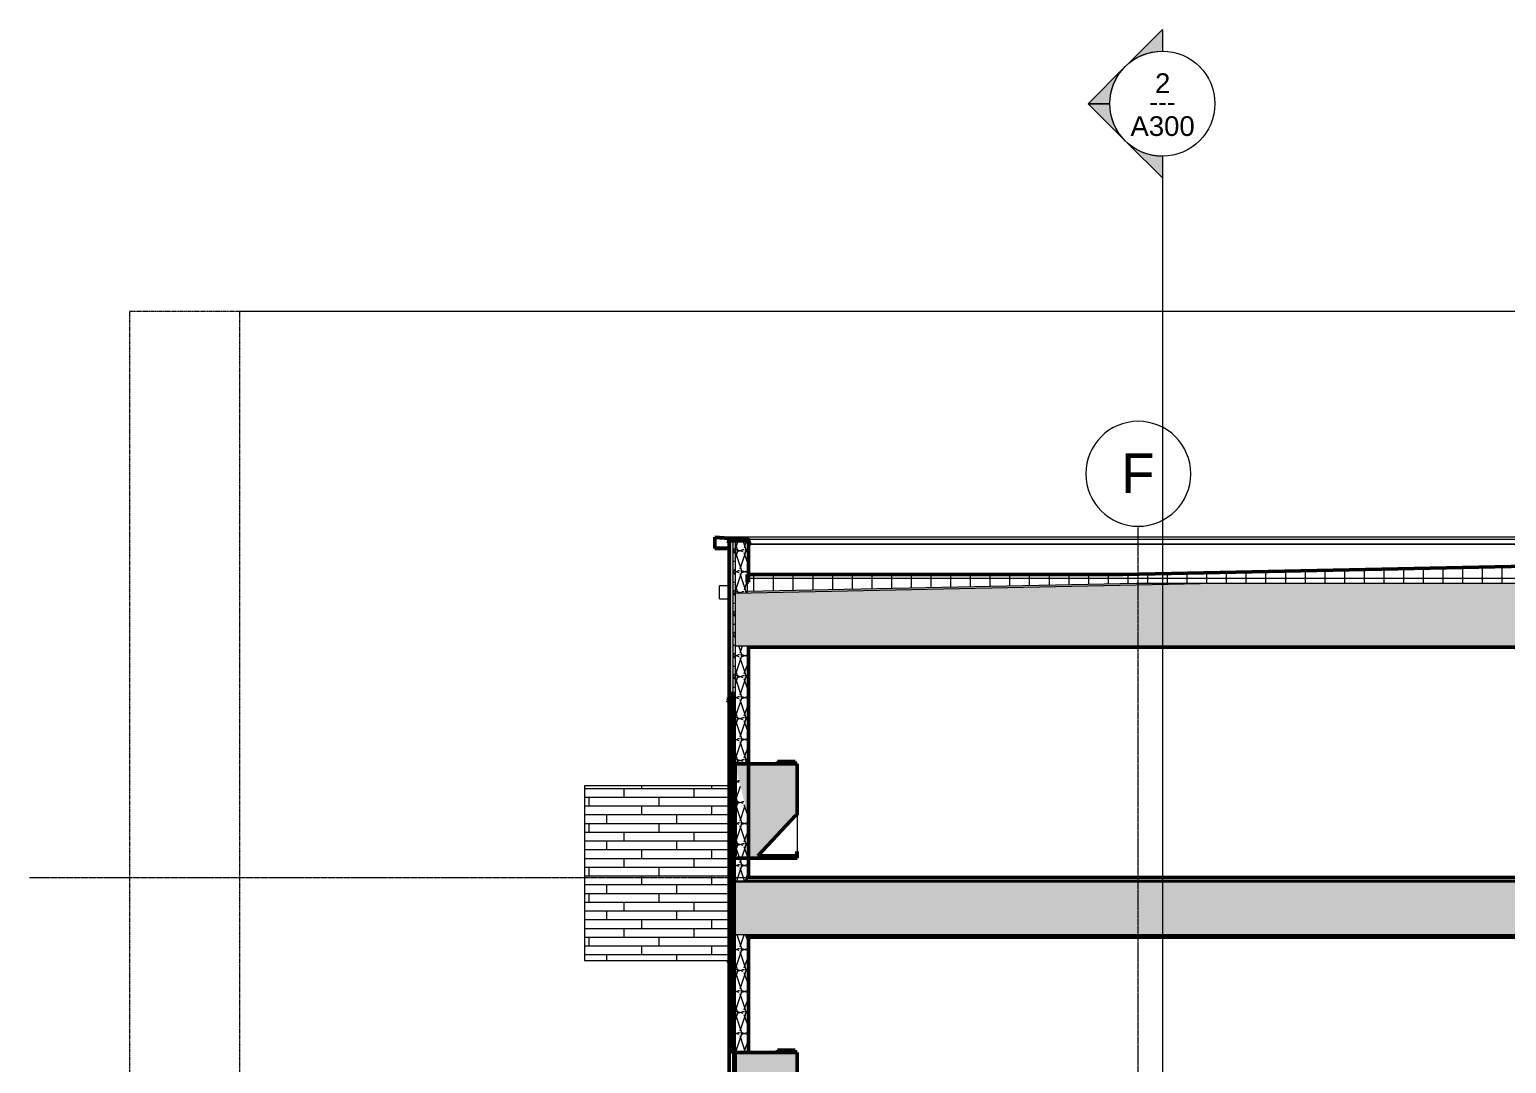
# Model space of a CAD drawing. Header units: inches. Extents: x 9661 to 15313, y -337 to 660.
# Drawn here: x 9661 to 10335, y 183 to 656 of the extents above; entities that cross this region are included whole.
import ezdxf

# ---------------------------------------------------------------- set-up
doc = ezdxf.new("R2010")
doc.units = ezdxf.units.IN
doc.header["$MEASUREMENT"] = 0
doc.linetypes.add('Aligning Line 1_8_', pattern=[0.25, 0.125, -0.125])
doc.linetypes.add('Grid Line 1_2_', pattern=[0.875, 0.5, -0.125, 0.125, -0.125])
for name, color, linetype, lineweight in [('A-FLOR-2', 8, 'Continuous', 5), ('A-FLOR-3', 251, 'Continuous', 5), ('A-FLOR-5', 192, 'Continuous', 50), ('A-FLOR-LEVL-1', 51, 'Grid Line 1_2_', 9), ('A-FLOR-MCUT', 51, 'Continuous', 13), ('A-FLOR-PATT-1', 8, 'Continuous', 9), ('A-GENM-1', 55, 'Continuous', 9), ('A-GENM-3', 253, 'Continuous', 9), ('A-GENM-4', 5, 'Continuous', 50), ('A-GLAZ-1', 135, 'Continuous', 13), ('A-GLAZ-2', 151, 'Continuous', 9), ('A-GLAZ-3', 151, 'Continuous', 50), ('A-ROOF', 132, 'Continuous', 13), ('A-ROOF-1', 252, 'Continuous', 13), ('A-ROOF-2', 132, 'Continuous', 50), ('A-ROOF-PATT-1', 132, 'Continuous', 9), ('A-WALL', 113, 'Continuous', 13), ('A-WALL-1', 10, 'Continuous', 13), ('A-WALL-2', 135, 'Continuous', 13), ('A-WALL-3', 251, 'Continuous', 5), ('A-WALL-4', 8, 'Continuous', 5), ('A-WALL-7', 252, 'Continuous', 13), ('A-WALL-8', 113, 'Continuous', 50), ('A-WALL-PATT-4', 55, 'Continuous', 9), ('A-WALL-PATT-5', 111, 'Continuous', 9), ('G-ANNO-SYMB', 111, 'Aligning Line 1_8_', 9), ('G-ANNO-SYMB-1', 111, 'Continuous', 9), ('S-GRID-1', 1, 'Grid Line 1_2_', 9), ('S-GRID-IDEN', 1, 'Continuous', 9)]:
    doc.layers.add(name, color=color, linetype=linetype, lineweight=lineweight)
doc.styles.add('Arial', font='arial.ttf', dxfattribs={"height": 9})
doc.styles.add('Arial_1', font='arial.ttf', dxfattribs={"height": 18})
doc.styles.add('Century Gothic', font='ufonts.com_century-gothic.ttf', dxfattribs={"height": 9})
pattern_1 = [(0, (11008.554, 72), (30.72, 7.68), [1.267, -21.773, 1.267, -21.773, -122.88]), (0, (11008.554, 72), (30.72, 7.68), [-46.08, 1.267, -44.813, 1.267, -21.773, -53.76]), (0, (11008.554, 72), (30.72, 7.68), [-115.2, 1.267, -14.093, 1.267, -37.133]), (120, (11020.074, 75.84), (-22.011075, 22.7643), [1.267, -21.773, 1.267, -21.773, -122.88]), (120, (11020.074, 75.84), (-22.011075, 22.7643), [-46.08, 1.267, -44.813, 1.267, -21.773, -53.76]), (120, (11020.074, 75.84), (-22.011075, 22.7643), [-115.2, 1.267, -14.093, 1.267, -37.133]), (240, (11023.914, 91.2), (-8.708925, -30.4443), [1.267, -21.773, 1.267, -21.773, -122.88]), (240, (11023.914, 91.2), (-8.708925, -30.4443), [-46.08, 1.267, -44.813, 1.267, -21.773, -53.76]), (240, (11023.914, 91.2), (-8.708925, -30.4443), [-115.2, 1.267, -14.093, 1.267, -37.133])]
pattern_2 = [(0, (11008.554, 72), (0, 4.798), []), (315, (11008.554, 72), (4.798427, 0), [6.786, -6.786]), (45, (11008.554, 72), (4.798427, 0), [6.786, -6.786])]
pattern_3 = [(161.57, (11009.034, 72.48), (-3.8399538, -1.54e-05), [0, -27.322, 3.034, 0]), (18.43, (11008.074, 72.48), (-3.8399538, 1.54e-05), [0, -27.322, 3.034, 0]), (108.43, (11009.034, 72.48), (1.919622, -9.6005246), [9.106, -21.25]), (71.57, (11008.074, 72.48), (1.919622, 9.6005246), [9.106, -21.25])]
pattern_4 = [(135, (11008.554, 72), (-4.24264, -4.24264), [])]
pattern_5 = [(0, (11008.554, 72), (0, 9), []), (90, (11008.554, 72), (-9, 6e-16), [])]

# ---------------------------------------------------------------- blocks, each defined once
blk = doc.blocks.new('Basic Wall _ EXT - FIBER CEMENT - SMALL - ___-2145935-BUILDING SECTION - EAST_WEST - LOOKING SOUTH2')
at = {"layer": 'A-WALL-2'}
for p, q in [((10857.95, 423.66), (9973.63, 423.66)), ((9980.19, 420.79), (9979.73, 420.79)), ((9980.5, 423.11), (9980.36, 423.11)), ((9987.72, 422.04), (9982.61, 422.04)), ((9988.95, 422.37), (9987.51, 422.37)), ((9988.59, 422.23), (9989.21, 422.23)), ((9989.21, 422.16), (9988.59, 422.16)), ((9989.21, 422.08), (9988.89, 422.08)), ((9989.21, 422.24), (9988.99, 422.24)), ((9989.17, 422.47), (9989, 422.47)), ((9989.22, 422.27), (9989.06, 422.27)), ((10842.51, 422.6), (9989.07, 422.6)), ((9989.47, 420.64), (9989.13, 420.64)), ((9989.48, 420.42), (10829.32, 420.42)), ((9989.69, 420.59), (9989.49, 420.59)), ((9989.67, 420.63), (9989.56, 420.63)), ((10836.95, 420.57), (9989.8, 420.57))]:
    blk.add_line(p, q, dxfattribs=at)
at = {"layer": 'A-WALL-2', "flags": 128}
for points in [[(9980.11, 421.63), (9980.1, 421.58), (9980.09, 421.54), (9980.07, 421.5)], [(9980.52, 423.05), (9980.47, 423.09), (9980.41, 423.11), (9980.34, 423.11), (9980.28, 423.1), (9980.22, 423.07), (9980.18, 423.03), (9980.14, 422.98), (9980.11, 422.92), (9980.11, 422.86)], [(9980.14, 421.45), (9980.16, 421.51), (9980.18, 421.57), (9980.19, 421.63)], [(9981.79, 422.04), (9981.73, 422.05), (9981.67, 422.07), (9981.62, 422.1)], [(9989.14, 421.83), (9989.13, 421.89), (9989.11, 421.95), (9989.07, 422.01), (9989.01, 422.05), (9988.95, 422.07), (9988.89, 422.08)], [(9989.29, 422.35), (9989.28, 422.41), (9989.26, 422.47), (9989.22, 422.52), (9989.18, 422.56), (9989.12, 422.59), (9989.07, 422.6)], [(9989.07, 421.33), (9989.08, 421.28), (9989.11, 421.22)], [(9989.18, 421.26), (9989.16, 421.3), (9989.14, 421.35), (9989.14, 421.39)], [(9989.21, 421.44), (9989.21, 421.38), (9989.23, 421.32), (9989.26, 421.26)], [(9989.33, 421.3), (9989.3, 421.35), (9989.29, 421.39), (9989.29, 421.44)], [(9989.37, 420.44), (9989.43, 420.42), (9989.48, 420.42)], [(9989.53, 420.5), (9989.48, 420.49), (9989.48, 420.49)], [(9989.49, 420.42), (9989.55, 420.43), (9989.61, 420.45)]]:
    blk.add_lwpolyline(points, dxfattribs=at)
blk = doc.blocks.new('Basic Wall _ EXT - FIBER CEMENT - LARGE - ___-2505169-BUILDING SECTION - EAST_WEST - LOOKING SOUTH2')
at = {"layer": 'A-WALL-7'}
blk.add_hatch(color=256, dxfattribs=at).paths.add_polyline_path([(9979.87, 229.15), (9979.9, 229.15), (9979.9, 229.7), (9981.94, 229.9), (9981.91, 229.9), (9979.87, 229.69)], flags=0)
at = {"layer": 'A-WALL-2'}
blk.add_line((9981.94, 229.88), (9981.94, 232.37), dxfattribs=at)
at = {"layer": 'A-WALL-8'}
for p, q in [((9981.91, 229.9), (9979.87, 229.73)), ((9979.87, 229.73), (9979.87, 229.15)), ((9979.9, 229.7), (9981.94, 229.88)), ((9979.9, 229.15), (9979.9, 229.7)), ((9981.94, 232.37), (9981.91, 232.37)), ((9981.91, 232.37), (9981.91, 229.9)), ((9979.87, 229.15), (9979.9, 229.15))]:
    blk.add_line(p, q, dxfattribs=at)
blk = doc.blocks.new('Basic Wall _ EXT - FIBER CEMENT - LARGE - ___-2162463-BUILDING SECTION - EAST_WEST - LOOKING SOUTH2')
at = {"layer": 'A-WALL-1'}
blk.add_hatch(color=256, dxfattribs=at).paths.add_polyline_path([(9979.65, 348.66), (9979.94, 349.06), (9979.94, 350.33), (9981.94, 350.53), (9981.91, 350.53), (9979.91, 350.32), (9979.91, 349.02), (9979.63, 348.68)], flags=0)
at = {"layer": 'A-WALL-2'}
for p, q in [((9979.64, 348.55), (9979.66, 348.53)), ((9979.64, 348.55), (9979.66, 348.53)), ((9979.68, 348.55), (9979.66, 348.57)), ((9979.68, 348.55), (9979.66, 348.57))]:
    blk.add_line(p, q, dxfattribs=at)
for centre, radius, start, end in [((9979.7, 348.62), 0.0937, 140, 230), ((9979.7, 348.62), 0.0938, 140, 230), ((9979.7, 348.62), 0.0625, 140, 230), ((9979.7, 348.62), 0.0625, 140, 230), ((9979.72, 348.6), 0.0937, 230, 320), ((9979.72, 348.6), 0.0937, 230, 320), ((9979.72, 348.6), 0.0625, 230, 320), ((9979.72, 348.6), 0.0625, 230, 320)]:
    blk.add_arc(centre, radius, start, end, dxfattribs=at)
at = {"layer": 'A-WALL-8'}
for p, q in [((9981.94, 353), (9981.91, 353)), ((9981.91, 353), (9981.91, 350.53)), ((9981.94, 350.5), (9981.94, 353)), ((9979.91, 349.02), (9979.63, 348.68)), ((9979.64, 348.55), (9979.66, 348.53)), ((9979.65, 348.66), (9979.94, 349.01)), ((9979.68, 348.55), (9979.66, 348.57)), ((9980.05, 348.9), (9979.77, 348.56)), ((9979.79, 348.54), (9980.08, 348.88)), ((9981.91, 350.53), (9979.91, 350.35)), ((9979.91, 350.35), (9979.91, 349.02)), ((9979.94, 350.33), (9981.94, 350.5)), ((9979.94, 349.01), (9979.94, 350.33)), ((9980.08, 348.88), (9980.05, 348.9))]:
    blk.add_line(p, q, dxfattribs=at)
for centre, radius, start, end in [((9979.7, 348.62), 0.0937, 140, 230), ((9979.7, 348.62), 0.0625, 140, 230), ((9979.72, 348.6), 0.0937, 230, 320), ((9979.72, 348.6), 0.0625, 230, 320)]:
    blk.add_arc(centre, radius, start, end, dxfattribs=at)
blk = doc.blocks.new('Basic Wall _ EXT - FIBER CEMENT - SMALL - ___-2145937-BUILDING SECTION - EAST_WEST - LOOKING SOUTH2')
at = {"layer": 'A-WALL-1'}
h = blk.add_hatch(color=256, dxfattribs=at)
h.paths.add_polyline_path([(9980.19, 418.54), (9980.18, 418.62), (9973.7, 418.62), (9973.7, 423.58), (9989.12, 422.49), (9989.17, 422.47), (9989.21, 422.23), (9989.21, 421.44), (9989.29, 421.44), (9989.24, 422.47), (9989.17, 422.55), (9989.06, 422.6), (9973.63, 423.66), (9973.63, 418.54), (9973.7, 418.54)], flags=0)
h.paths.add_polyline_path([(9989.49, 420.42), (9989.73, 420.53), (9989.79, 420.59), (9989.29, 421.28), (9989.26, 421.26), (9989.68, 420.59), (9989.5, 420.43)], flags=0)
h.paths.add_polyline_path([(9989.49, 420.42), (9989.33, 420.55), (9989.13, 420.64), (9989.13, 420.56), (9989.48, 420.42)], flags=0)
h.paths.add_polyline_path([(9989.49, 420.59), (9989.56, 420.64), (9989.14, 421.24), (9989.13, 421.19), (9989.49, 420.6)], flags=0)
h.paths.add_polyline_path([(9979.73, 420.79), (9980.14, 421.45), (9980.07, 421.5), (9979.66, 420.84)], flags=0)
h.paths.add_polyline_path([(9989.09, 421.39), (9989.14, 421.39), (9989.11, 421.91), (9989.01, 422.03), (9988.89, 422.08), (9987.72, 422.04), (9987.72, 422), (9989.06, 421.96), (9989.07, 421.39)], flags=0)
h.paths.add_polyline_path([(9980.19, 421.63), (9980.21, 422.9), (9980.31, 423.01), (9980.52, 422.95), (9981.57, 422.04), (9981.61, 422.11), (9980.47, 423.06), (9980.23, 423.06), (9980.11, 422.86), (9980.11, 421.63), (9980.18, 421.63)], flags=0)
h.paths.add_polyline_path([(9981.68, 422), (9981.67, 422.05), (9981.63, 422.01), (9981.67, 422)], flags=0)
h.paths.add_polyline_path([(9987.51, 422.16), (9988.59, 422.16), (9988.59, 422.23), (9987.51, 422.23), (9987.51, 422.37), (9988.95, 422.37), (9989, 422.25), (9989.06, 422.27), (9989, 422.47), (9987.44, 422.44), (9987.44, 422.16)], flags=0)
at = {"layer": 'A-WALL-2'}
for p, q in [((9980.19, 421.63), (9980.19, 422)), ((9980.19, 418.54), (9980.19, 418.62)), ((9987.72, 422), (9988.44, 422)), ((9988.44, 422), (9988.89, 422)), ((9989.06, 421.83), (9989.06, 421.39))]:
    blk.add_line(p, q, dxfattribs=at)
at = {"layer": 'A-WALL-8'}
for p, q in [((9989.07, 422.6), (9973.63, 423.66)), ((9973.63, 423.66), (9973.63, 418.54)), ((9973.63, 418.54), (9980.19, 418.54)), ((9973.7, 418.62), (9973.7, 423.58)), ((9973.7, 423.58), (9989.06, 422.52)), ((9980.19, 418.62), (9973.7, 418.62)), ((9980.07, 421.5), (9979.66, 420.84)), ((9979.66, 420.84), (9979.73, 420.79)), ((9979.73, 420.79), (9980.14, 421.45)), ((9980.11, 422.86), (9980.11, 421.63)), ((9980.19, 422), (9980.19, 422.86)), ((9980.47, 422.99), (9981.57, 422.04)), ((9981.62, 422.1), (9980.52, 423.05)), ((9982.61, 422.04), (9981.79, 422.04)), ((9981.79, 421.96), (9982.61, 421.96)), ((9982.61, 421.96), (9982.61, 422.04)), ((9989, 422.47), (9987.44, 422.44)), ((9987.44, 422.44), (9987.44, 422.16)), ((9987.44, 422.16), (9988.59, 422.16)), ((9987.51, 422.37), (9988.94, 422.39)), ((9987.51, 422.23), (9987.51, 422.37)), ((9988.59, 422.23), (9987.51, 422.23)), ((9987.72, 422.08), (9987.72, 422)), ((9988.89, 422.08), (9987.72, 422.08)), ((9988.59, 422.16), (9988.59, 422.23)), ((9988.94, 422.39), (9988.99, 422.24)), ((9988.99, 422.24), (9989.06, 422.27)), ((9989.06, 422.27), (9989, 422.47)), ((9989.13, 420.64), (9989.09, 420.57)), ((9989.09, 420.57), (9989.37, 420.44)), ((9989.11, 421.22), (9989.49, 420.59)), ((9989.4, 420.51), (9989.13, 420.64)), ((9989.14, 421.39), (9989.14, 421.83)), ((9989.56, 420.63), (9989.18, 421.26)), ((9989.21, 422.35), (9989.21, 421.44)), ((9989.26, 421.26), (9989.69, 420.6)), ((9989.29, 421.44), (9989.29, 422.35)), ((9989.8, 420.57), (9989.33, 421.3)), ((9989.49, 420.59), (9989.56, 420.63)), ((9989.69, 420.6), (9989.57, 420.52)), ((9989.61, 420.45), (9989.8, 420.57))]:
    blk.add_line(p, q, dxfattribs=at)
for centre, radius, start, end in [((9979.86, 421.63), 0.25, 328.2381, 0), ((9980.36, 422.86), 0.25, 49.27712, 180), ((9979.86, 421.63), 0.329, 328.2381, 0), ((9980.36, 422.86), 0.171, 49.27712, 180), ((9981.79, 422.29), 0.329, 229.27712, 270), ((9981.79, 422.29), 0.25, 229.27712, 270), ((9988.89, 421.83), 0.25, 0, 90), ((9988.89, 421.83), 0.171, 0, 90), ((9989.04, 422.35), 0.171, 0, 82.44565), ((9989.39, 421.39), 0.329, 180, 211.4324), ((9989.04, 422.35), 0.25, 0, 83.07047), ((9989.39, 421.39), 0.25, 180, 211.4324), ((9989.54, 421.44), 0.329, 180, 212.82601), ((9989.54, 421.44), 0.25, 180, 212.82601), ((9989.48, 420.67), 0.25, 244.17451, 302.01054), ((9989.48, 420.67), 0.171, 244.17451, 302.01054)]:
    blk.add_arc(centre, radius, start, end, dxfattribs=at)
blk = doc.blocks.new('Perforated Panel at Magic-Pak - hvac panel - 2nd floor-2505078-BUILDING SECTION - EAST_WEST - LOOKING SOUTH2')
at = {"layer": 'A-GLAZ-2'}
h = blk.add_hatch(dxfattribs=at)
h.set_pattern_fill('FP_8', color=256, style=0, pattern_type=2)
h.set_pattern_definition(pattern_4)
h.paths.add_polyline_path([(9980.19, 109.75), (9980.25, 109.75), (9980.25, 229.75), (9980.19, 229.72), (9980.19, 109.87)], flags=0)
at = {"layer": 'A-GLAZ-3'}
for p, q in [((9980.19, 229.75), (9980.19, 109.75)), ((9980.25, 229.75), (9980.19, 229.75)), ((9980.25, 109.75), (9980.25, 229.75)), ((9980.19, 109.75), (9980.25, 109.75))]:
    blk.add_line(p, q, dxfattribs=at)
blk = doc.blocks.new('Family1 - SCUPPER-2162046-BUILDING SECTION - EAST_WEST - LOOKING SOUTH2')
at = {"layer": 'A-GENM-1'}
for p, q in [((9975.81, 395.5), (9975.81, 401.5)), ((9980.19, 401.5), (9975.81, 401.5)), ((9975.81, 395.5), (9980.19, 395.5))]:
    blk.add_line(p, q, dxfattribs=at)
blk = doc.blocks.new('V-Series_EWC4_SPVU_RFA_2015 - 2ND AND 3RD FLOOR-2226480-BUILDING SECTION - EAST_WEST - LOOKING SOUTH2')
at = {"layer": 'A-GENM-3'}
for points in [[(10010.38, 188.06), (10010.38, 189.06), (10002.38, 189.06), (10002.38, 188.06)], [(9992.38, 144.94), (10011.38, 144.94), (10011.38, 147.94), (10011.13, 147.94), (10011.13, 145.94), (9993.4, 145.94), (10010.72, 164.6), (10011.38, 164.6), (10011.38, 188.06), (9981.94, 188.06), (9981.94, 187.56), (9982.94, 187.56), (9982.94, 145.94), (9981.94, 145.94), (9981.94, 144.94), (9989.06, 144.94)], [(9982.19, 146.44), (9982.94, 146.44), (9982.94, 166), (9982.19, 166), (9982.19, 149.73)]]:
    blk.add_hatch(color=256, dxfattribs=at).paths.add_polyline_path(points, flags=0)
h = blk.add_hatch(color=256, dxfattribs=at)
h.paths.add_polyline_path([(9981.94, 145.94), (9982.94, 145.94), (9982.93, 146.44), (9981.94, 146.44)], flags=0)
h.paths.add_polyline_path([(9982.19, 166), (9982.94, 166), (9982.94, 166.5), (9981.94, 166.5), (9981.94, 166)], flags=0)
at = {"layer": 'A-GENM-1'}
for p, q in [((9981.94, 166.5), (9981.94, 187.56)), ((9981.94, 146.44), (9981.94, 166)), ((10011.38, 164.6), (10011.38, 147.94))]:
    blk.add_line(p, q, dxfattribs=at)
at = {"layer": 'A-GENM-4'}
for p, q in [((10010.38, 189.06), (10002.38, 189.06)), ((10002.38, 189.06), (10002.38, 188.06)), ((10010.38, 188.06), (10010.38, 189.06)), ((9981.94, 188.06), (9981.94, 187.56)), ((10011.38, 188.06), (9981.94, 188.06)), ((9981.94, 187.56), (9982.94, 187.56)), ((9982.94, 187.56), (9982.94, 145.94)), ((10002.38, 188.06), (10010.38, 188.06)), ((10011.38, 164.6), (10011.38, 188.06)), ((9982.94, 166.5), (9981.94, 166.5)), ((9981.94, 166.5), (9981.94, 166)), ((9981.94, 166), (9982.94, 166)), ((9982.94, 166), (9982.19, 166)), ((9982.19, 166), (9982.19, 146.44)), ((9982.94, 166), (9982.94, 166.5)), ((9982.94, 146.44), (9982.94, 166)), ((9993.4, 145.94), (10010.72, 164.6)), ((10010.72, 164.6), (10011.38, 164.6)), ((9982.94, 146.44), (9981.94, 146.44)), ((9981.94, 146.44), (9981.94, 145.94)), ((9981.94, 145.94), (9982.94, 145.94)), ((9982.94, 145.94), (9981.94, 145.94)), ((9981.94, 145.94), (9981.94, 144.94)), ((9981.94, 144.94), (10011.38, 144.94)), ((9982.19, 146.44), (9982.94, 146.44)), ((9982.94, 145.94), (9982.94, 146.44)), ((10011.13, 145.94), (9993.4, 145.94)), ((10010.38, 145.94), (10004.38, 145.94)), ((10004.38, 145.94), (10004.38, 144.94)), ((10004.38, 144.94), (10010.38, 144.94)), ((10010.38, 144.94), (10010.38, 145.94)), ((10011.38, 147.94), (10011.13, 147.94)), ((10011.13, 147.94), (10011.13, 145.94)), ((10011.38, 144.94), (10011.38, 147.94))]:
    blk.add_line(p, q, dxfattribs=at)
blk = doc.blocks.new('V-Series_EWC4_SPVU_RFA_2015 - 2ND AND 3RD FLOOR-V25-BUILDING SECTION - EAST_WEST - LOOKING SOUTH2')
at = {"layer": 'A-GENM-3'}
for points in [[(9993.4, 276.94), (10011.38, 276.94), (10011.38, 279.94), (10011.13, 279.94), (10011.13, 277.94), (9993.4, 277.94), (10010.72, 296.6), (10011.38, 296.6), (10011.38, 320.06), (9989.06, 320.06), (9989.06, 319.67), (9982.94, 319.56), (9988.44, 297.68), (9988.44, 277.94), (9989.06, 277.94), (9989.06, 276.94), (9992.47, 276.94)], [(10010.38, 320.06), (10010.38, 321.06), (10002.38, 321.06), (10002.38, 320.06)]]:
    blk.add_hatch(color=256, dxfattribs=at).paths.add_polyline_path(points, flags=0)
at = {"layer": 'A-GENM-1'}
blk.add_line((10011.38, 296.6), (10011.38, 279.94), dxfattribs=at)
at = {"layer": 'A-GENM-4'}
for p, q in [((9981.94, 320.06), (9981.94, 319.56)), ((10011.38, 320.06), (9981.94, 320.06)), ((9981.94, 319.56), (9982.94, 319.56)), ((9982.94, 319.56), (9982.94, 277.94)), ((10010.38, 321.06), (10002.38, 321.06)), ((10002.38, 321.06), (10002.38, 320.06)), ((10002.38, 320.06), (10010.38, 320.06)), ((10010.38, 320.06), (10010.38, 321.06)), ((10011.38, 296.6), (10011.38, 320.06)), ((9982.94, 298.5), (9981.94, 298.5)), ((9981.94, 298.5), (9981.94, 298)), ((9981.94, 298), (9982.94, 298)), ((9982.94, 298), (9982.19, 298)), ((9982.19, 298), (9982.19, 278.44)), ((9982.94, 298), (9982.94, 298.5)), ((9982.94, 278.44), (9982.94, 298)), ((9993.4, 277.94), (10010.72, 296.6)), ((10010.72, 296.6), (10011.38, 296.6)), ((9982.94, 278.44), (9981.94, 278.44)), ((9981.94, 278.44), (9981.94, 277.94)), ((9981.94, 277.94), (9982.94, 277.94)), ((9982.94, 277.94), (9981.94, 277.94)), ((9981.94, 277.94), (9981.94, 276.94)), ((9981.94, 276.94), (10011.38, 276.94)), ((9982.19, 278.44), (9982.94, 278.44)), ((9982.94, 277.94), (9982.94, 278.44)), ((10011.13, 277.94), (9993.4, 277.94)), ((10010.38, 277.94), (10004.38, 277.94)), ((10004.38, 277.94), (10004.38, 276.94)), ((10004.38, 276.94), (10010.38, 276.94)), ((10010.38, 276.94), (10010.38, 277.94)), ((10011.38, 279.94), (10011.13, 279.94)), ((10011.13, 279.94), (10011.13, 277.94)), ((10011.38, 276.94), (10011.38, 279.94))]:
    blk.add_line(p, q, dxfattribs=at)
blk = doc.blocks.new('Perforated Panel at Magic-Pak - hvac panel - 3rd floor-2505079-BUILDING SECTION - EAST_WEST - LOOKING SOUTH2')
at = {"layer": 'A-GLAZ-2'}
h = blk.add_hatch(dxfattribs=at)
h.set_pattern_fill('FP_8', color=256, style=0, pattern_type=2)
h.set_pattern_definition(pattern_4)
h.paths.add_polyline_path([(9980.25, 230.12), (9980.25, 350.12), (9980.19, 350.12), (9980.19, 230.12)], flags=0)
at = {"layer": 'A-GLAZ-3'}
for p, q in [((9980.19, 350.12), (9980.19, 230.12)), ((9980.25, 350.12), (9980.19, 350.12)), ((9980.25, 230.12), (9980.25, 350.12)), ((9980.19, 230.12), (9980.25, 230.12))]:
    blk.add_line(p, q, dxfattribs=at)
blk = doc.blocks.new('Section - Section Head - Filled-22785-BUILDING SECTION - EAST_WEST - LOOKING SOUTH2')
at = {"layer": 'G-ANNO-SYMB-1'}
h = blk.add_hatch(color=256, dxfattribs=at)
edge = h.paths.add_edge_path(flags=0)
edge.add_line((10162.08, -192.29), (10178.19, -176.19))
edge.add_line((10178.19, -176.19), (10178.19, -186.1))
edge.add_arc((10178.19, -210.13), 24.03, 90, 132.0784)
h = blk.add_hatch(color=256, dxfattribs=at)
edge = h.paths.add_edge_path(flags=0)
edge.add_arc((10178.19, -210.13), 24, 135, 180)
edge.add_line((10154.19, -210.13), (10144.25, -210.13))
edge.add_line((10144.25, -210.13), (10161.22, -193.16))
h = blk.add_hatch(color=256, dxfattribs=at)
edge = h.paths.add_edge_path(flags=0)
edge.add_line((10161.22, -227.1), (10144.25, -210.13))
edge.add_line((10144.25, -210.13), (10154.19, -210.13))
edge.add_arc((10178.19, -210.13), 24, 180, 225)
h = blk.add_hatch(color=256, dxfattribs=at)
edge = h.paths.add_edge_path(flags=0)
edge.add_arc((10178.19, -210.13), 24.03, 227.9216, 270)
edge.add_line((10178.19, -234.16), (10178.19, -244.07))
edge.add_line((10178.19, -244.07), (10162.08, -227.96))
for p, q in [((10178.19, -176.19), (10162.08, -192.29)), ((10178.19, -186.1), (10178.19, -176.19)), ((10161.22, -193.16), (10144.25, -210.13)), ((10154.19, -210.13), (10144.25, -210.13)), ((10144.25, -210.13), (10161.22, -227.1)), ((10144.25, -210.13), (10154.19, -210.13)), ((10162.08, -227.96), (10178.19, -244.07)), ((10178.19, -244.07), (10178.19, -234.16))]:
    blk.add_line(p, q, dxfattribs=at)
for centre, radius, start, end in [((10178.19, -210.16), 24, 90, 270), ((10178.19, -210.13), 24.03, 90, 132.0784), ((10178.19, -210.16), 24, 270, 90), ((10178.19, -210.13), 24, 135, 180), ((10178.19, -210.13), 24, 180, 225), ((10178.19, -210.13), 24.03, 227.9216, 270)]:
    blk.add_arc(centre, radius, start, end, dxfattribs=at)
blk = doc.blocks.new('Grid - Grid Head - Circle-50561-BUILDING SECTION - EAST_WEST - LOOKING SOUTH2')
at = {"layer": 'S-GRID-IDEN'}
for start, end in [(360, 180), (180, 360)]:
    blk.add_arc((11847.19, 475.86), 24, start, end, dxfattribs=at)

msp = doc.modelspace()

# ---------------------------------------------------------------- hatches: boundary and pattern name
at = {"layer": 'A-FLOR-2'}
h = msp.add_hatch(color=256, dxfattribs=at)
h.paths.add_polyline_path([(12110.34, 267.62), (12110.34, 267.87), (11737.24, 267.87), (11737.24, 267.62), (12109.71, 267.62)], flags=0)
h.paths.add_polyline_path([(11255.64, 267.62), (11646.74, 267.62), (11646.74, 267.87), (11255.64, 267.87)], flags=0)
h.paths.add_polyline_path([(10648.94, 267.62), (10843.14, 267.62), (10843.13, 267.87), (10452.04, 267.87), (10452.04, 267.62), (10642.19, 267.62)], flags=0)
h.paths.add_polyline_path([(10361.54, 267.62), (10361.54, 267.87), (9988.44, 267.87), (9988.44, 267.62), (10360.85, 267.62)], flags=0)
at = {"layer": 'A-FLOR-3'}
h = msp.add_hatch(color=256, dxfattribs=at)
h.paths.add_polyline_path([(12102.16, 241.37), (12109.71, 241.37), (12109.71, 241.87), (11737.24, 241.87), (11737.24, 241.37), (12088.06, 241.37)], flags=0)
h.paths.add_polyline_path([(11262.55, 241.37), (11641.24, 241.37), (11641.24, 241.87), (11256.26, 241.87), (11256.26, 241.37)], flags=0)
h.paths.add_polyline_path([(10638.23, 241.37), (10842.51, 241.37), (10842.51, 241.87), (10457.54, 241.87), (10457.54, 241.37), (10616.7, 241.37)], flags=0)
h.paths.add_polyline_path([(10035.43, 241.37), (10361.54, 241.37), (10361.54, 241.87), (9989.06, 241.87), (9989.06, 241.37), (9992.38, 241.37)], flags=0)
at = {"layer": 'A-FLOR-PATT-1'}
h = msp.add_hatch(dxfattribs=at)
h.set_pattern_fill('FP_3', color=256, style=0, pattern_type=2)
h.set_pattern_definition(pattern_2)
h.paths.add_polyline_path([(11737.24, 265.87), (12115.84, 265.87), (12115.82, 266.62), (11737.24, 266.62)], flags=0)
h.paths.add_polyline_path([(11550.99, 265.87), (11646.74, 265.87), (11646.74, 266.62), (11250.14, 266.62), (11250.14, 265.87), (11434.99, 265.87)], flags=0)
h.paths.add_polyline_path([(10648.94, 265.87), (10848.64, 265.87), (10848.62, 266.62), (10452.04, 266.62), (10452.04, 265.87), (10642.19, 265.87)], flags=0)
h.paths.add_polyline_path([(10035.43, 265.87), (10361.54, 265.87), (10361.54, 266.62), (9982.94, 266.62), (9982.94, 265.87), (9992.38, 265.87)], flags=0)
h = msp.add_hatch(dxfattribs=at)
h.set_pattern_fill('FP_4', color=256, style=0, pattern_type=2)
h.set_pattern_definition(pattern_3)
h.paths.add_polyline_path([(11737.24, 241.87), (12115.84, 241.87), (12115.84, 265.87), (11737.24, 265.87), (11737.24, 260.68)], flags=0)
h.paths.add_polyline_path([(11646.74, 241.87), (11646.74, 265.87), (11250.14, 265.84), (11250.14, 241.87), (11628.53, 241.87)], flags=0)
h.paths.add_polyline_path([(10848.64, 241.87), (10848.64, 265.87), (10452.04, 265.87), (10452.04, 241.87), (10843.14, 241.87)], flags=0)
h.paths.add_polyline_path([(10361.54, 241.87), (10361.54, 265.87), (9982.94, 265.87), (9982.94, 241.87), (10354.79, 241.87)], flags=0)
h = msp.add_hatch(dxfattribs=at)
h.set_pattern_fill('FP_2', color=256, style=0, pattern_type=2)
h.set_pattern_definition([(0, (11008.554, 72), (15.36, 3.84), [1.267, -10.253, 1.267, -10.253, -61.44]), (0, (11008.554, 72), (15.36, 3.84), [-23.04, 1.267, -21.773, 1.267, -10.253, -26.88]), (0, (11008.554, 72), (15.36, 3.84), [-57.6, 1.267, -6.413, 1.267, -17.933]), (120, (11014.314, 73.92), (-11.005538, 11.38215), [1.267, -10.253, 1.267, -10.253, -61.44]), (120, (11014.314, 73.92), (-11.005538, 11.38215), [-23.04, 1.267, -21.773, 1.267, -10.253, -26.88]), (120, (11014.314, 73.92), (-11.005538, 11.38215), [-57.6, 1.267, -6.413, 1.267, -17.933]), (240, (11016.234, 81.6), (-4.354462, -15.22215), [1.267, -10.253, 1.267, -10.253, -61.44]), (240, (11016.234, 81.6), (-4.354462, -15.22215), [-23.04, 1.267, -21.773, 1.267, -10.253, -26.88]), (240, (11016.234, 81.6), (-4.354462, -15.22215), [-57.6, 1.267, -6.413, 1.267, -17.933])])
h.paths.add_polyline_path([(11757.7, 266.62), (12110.34, 266.62), (12110.34, 267.62), (11737.24, 267.62), (11737.24, 266.62), (11747.44, 266.62)], flags=0)
h.paths.add_polyline_path([(11434.99, 266.62), (11646.74, 266.62), (11646.74, 267.62), (11255.64, 267.62), (11255.64, 266.62), (11413.25, 266.62)], flags=0)
h.paths.add_polyline_path([(10648.94, 266.62), (10843.14, 266.62), (10843.11, 267.62), (10452.04, 267.62), (10452.04, 266.62), (10642.19, 266.62)], flags=0)
h.paths.add_polyline_path([(10351.34, 266.62), (10361.54, 266.62), (10361.54, 267.62), (9988.44, 267.62), (9988.44, 266.62), (10207.66, 266.62)], flags=0)
h = msp.add_hatch(dxfattribs=at)
h.set_pattern_fill('FP_1', color=256, style=0, pattern_type=2)
h.set_pattern_definition(pattern_1)
h.paths.add_polyline_path([(11743.31, 240.75), (12109.71, 240.75), (12109.71, 241.37), (11737.24, 241.37), (11737.24, 240.75), (11742.69, 240.75)], flags=0)
h.paths.add_polyline_path([(11262.55, 240.75), (11641.24, 240.75), (11641.24, 241.37), (11256.26, 241.37), (11256.26, 240.75)], flags=0)
h.paths.add_polyline_path([(10702.81, 240.75), (10842.51, 240.75), (10842.51, 241.37), (10457.54, 241.37), (10457.54, 240.75), (10681.28, 240.75)], flags=0)
h.paths.add_polyline_path([(10361.54, 240.75), (10361.54, 241.37), (9989.06, 241.37), (9989.06, 240.75), (10356.09, 240.75)], flags=0)
at = {"layer": 'A-ROOF-1'}
h = msp.add_hatch(color=256, dxfattribs=at)
h.paths.add_polyline_path([(10168.69, 406.57), (10361.54, 410.54), (10361.54, 410.79), (10167.17, 406.75), (10168.69, 406.77), (10168.69, 406.62)], flags=0)
h.paths.add_polyline_path([(10452.04, 412.4), (10842.51, 420.44), (10842.51, 420.69), (10452.04, 412.65)], flags=0)
msp.add_hatch(color=256, dxfattribs=at).paths.add_polyline_path([(10035.43, 406.39), (10161, 406.39), (10168.69, 406.56), (10168.69, 406.77), (10160.08, 406.64), (9988.44, 406.64), (9988.44, 406.39), (9992.38, 406.39)], flags=0)
at = {"layer": 'A-ROOF-PATT-1'}
h = msp.add_hatch(dxfattribs=at)
h.set_pattern_fill('FP_16', color=256, style=0, pattern_type=2)
h.set_pattern_definition(pattern_5)
h.paths.add_polyline_path([(9988.44, 398.86), (10164.6, 402.52), (9988.44, 402.52), (9988.44, 399.37)], flags=0)
h.paths.add_polyline_path([(10347.51, 402.52), (10361.54, 402.52), (10361.54, 410.54), (10168.69, 406.57), (10168.69, 402.52), (10336.83, 402.52)], flags=0)
h.paths.add_polyline_path([(10452.04, 408.4), (10843.14, 416.45), (10843.14, 420.45), (10452.04, 412.4), (10452.04, 412.27)], flags=0)
h = msp.add_hatch(dxfattribs=at)
h.set_pattern_fill('FP_4', color=256, style=0, pattern_type=2)
h.set_pattern_definition(pattern_3)
h.paths.add_polyline_path([(10552.11, 374), (10848.64, 374), (10848.64, 415.81), (10452.04, 407.65), (10452.04, 374), (10476.79, 374)], flags=0)
h.paths.add_polyline_path([(10354.79, 374), (10361.54, 374), (10361.54, 402.52), (10202.8, 402.52), (9982.94, 398), (9982.94, 374), (10350.34, 374)], flags=0)
h = msp.add_hatch(dxfattribs=at)
h.set_pattern_fill('FP_3', color=256, style=0, pattern_type=2)
h.set_pattern_definition(pattern_2)
h.paths.add_polyline_path([(9988.44, 398.11), (10202.8, 402.52), (10164.6, 402.49), (9988.44, 398.86)], flags=0)
h.paths.add_polyline_path([(10452.04, 407.65), (10843.14, 415.7), (10843.14, 416.45), (10452.04, 408.4)], flags=0)
h = msp.add_hatch(dxfattribs=at)
h.set_pattern_fill('FP_16', color=256, style=0, pattern_type=2)
h.set_pattern_definition(pattern_5)
h.paths.add_polyline_path([(9992.38, 402.52), (10168.69, 402.52), (10168.69, 406.52), (10160.08, 406.39), (9988.44, 406.39), (9988.44, 402.52), (9989.06, 402.52)], flags=0)
h = msp.add_hatch(dxfattribs=at)
h.set_pattern_fill('FP_1', color=256, style=0, pattern_type=2)
h.set_pattern_definition(pattern_1)
h.paths.add_polyline_path([(10476.7, 373.37), (10842.51, 373.37), (10842.51, 374), (10452.04, 374), (10452.04, 373.88), (10457.54, 373.88), (10457.54, 373.37), (10466, 373.37)], flags=0)
h.paths.add_polyline_path([(10336.83, 373.37), (10361.54, 373.37), (10361.54, 374), (9989.06, 374), (9989.06, 373.37), (10293.77, 373.37)], flags=0)
at = {"layer": 'A-WALL-3'}
msp.add_hatch(color=256, dxfattribs=at).paths.add_polyline_path([(9980.44, 350.5), (9980.44, 422), (9980.19, 422), (9980.19, 350.5)], flags=0)
h = msp.add_hatch(color=256, dxfattribs=at)
h.paths.add_polyline_path([(9980.19, 229.75), (9980.44, 229.78), (9980.44, 230.12), (9980.19, 230.12), (9980.19, 229.78)], flags=0)
h.paths.add_polyline_path([(9980.25, 350.12), (9980.44, 350.12), (9980.44, 350.37), (9980.19, 350.33), (9980.19, 350.12)], flags=0)
h.paths.add_polyline_path([(9980.19, 350.38), (9980.44, 350.4), (9980.44, 350.5), (9980.19, 350.5)], flags=0)
at = {"layer": 'A-WALL-4'}
msp.add_hatch(color=256, dxfattribs=at).paths.add_polyline_path([(9981.61, 351.87), (9981.94, 351.87), (9981.94, 422), (9980.44, 422), (9980.44, 351.87)], flags=0)
at = {"layer": 'A-WALL-PATT-4'}
h = msp.add_hatch(dxfattribs=at)
h.set_pattern_fill('FP_23', color=256, style=0, pattern_type=2)
h.set_pattern_definition([(0, (9916.314, 268.8), (0, 4), []), (90, (9916.314, 268.8), (-8, 8), [4, -28]), (90, (9932.314, 272.8), (-8, 8), [4, -28])])
h.paths.add_polyline_path([(9914.19, 230.12), (9980, 230.12), (9980, 310), (9914.19, 310), (9914.19, 260.68)], flags=0)
at = {"layer": 'A-WALL-PATT-5'}
h = msp.add_hatch(dxfattribs=at)
h.set_pattern_fill('FP_3', color=256, style=0, pattern_type=2)
h.set_pattern_definition(pattern_2)
h.paths.add_polyline_path([(9982.94, 350.5), (9982.94, 422), (9981.94, 422), (9981.94, 350.5)], flags=0)
h = msp.add_hatch(dxfattribs=at)
h.set_pattern_fill('FP_4', color=256, style=0, pattern_type=2)
h.set_pattern_definition(pattern_3)
h.paths.add_polyline_path([(9986.99, 350.5), (9988.44, 350.5), (9988.42, 374), (9982.94, 374), (9982.94, 350.5)], flags=0)
h.paths.add_polyline_path([(9982.94, 398), (9988.44, 398.11), (9988.44, 422), (9982.94, 422), (9982.94, 398.11)], flags=0)
h = msp.add_hatch(dxfattribs=at)
h.set_pattern_fill('FP_3', color=256, style=0, pattern_type=2)
h.set_pattern_definition(pattern_2)
h.paths.add_polyline_path([(9981.94, 109.75), (9982.94, 109.87), (9982.94, 144.94), (9981.94, 144.94), (9981.94, 109.87)], flags=0)
h.paths.add_polyline_path([(9982.94, 188.06), (9982.94, 350.5), (9981.94, 350.5), (9981.94, 188.06)], flags=0)
h = msp.add_hatch(dxfattribs=at)
h.set_pattern_fill('FP_4', color=256, style=0, pattern_type=2)
h.set_pattern_definition(pattern_3)
h.paths.add_polyline_path([(9982.94, 134.62), (9988.44, 134.62), (9988.44, 144.94), (9982.94, 144.94), (9982.94, 135.62)], flags=0)
h.paths.add_polyline_path([(9988.44, 188.06), (9988.43, 241.87), (9982.94, 241.87), (9982.94, 188.06), (9984.35, 188.06)], flags=0)
h.paths.add_polyline_path([(9988.44, 266.62), (9988.44, 297.68), (9982.94, 319.56), (9982.96, 266.62)], flags=0)
h.paths.add_polyline_path([(9982.94, 319.56), (9988.44, 319.66), (9988.44, 350.5), (9982.94, 350.5), (9982.94, 320.06)], flags=0)
h = msp.add_hatch(dxfattribs=at)
h.set_pattern_fill('FP_1', color=256, style=0, pattern_type=2)
h.set_pattern_definition(pattern_1)
h.paths.add_polyline_path([(9988.44, 136), (9989.06, 136), (9989.06, 144.94), (9988.44, 144.94), (9988.44, 138.64)], flags=0)
h.paths.add_polyline_path([(9989.06, 188.06), (9989.06, 241.87), (9988.44, 241.83), (9988.44, 188.06)], flags=0)
h.paths.add_polyline_path([(9989.06, 268), (9989.06, 277.94), (9988.44, 277.94), (9988.44, 268)], flags=0)
h.paths.add_polyline_path([(9988.44, 319.66), (9989.06, 319.67), (9989.06, 350.5), (9988.44, 350.5), (9988.44, 320.06)], flags=0)

# ---------------------------------------------------------------- linework, layer by layer
at = {"layer": 'A-FLOR-5'}
for p, q in [((10450.69, 268), (9989.06, 268)), ((9989.06, 240.75), (10361.54, 240.75))]:
    msp.add_line(p, q, dxfattribs=at)
at = {"layer": 'A-FLOR-LEVL-1'}
msp.add_line((9660.53, 268), (12376.06, 268), dxfattribs=at)
at = {"layer": 'A-FLOR-MCUT'}
for p, q in [((10361.54, 265.87), (9982.94, 265.87)), ((9989.06, 268), (9988.44, 268)), ((10361.54, 267.87), (9988.44, 267.87)), ((10361.54, 267.62), (9988.44, 267.62)), ((10361.54, 266.62), (9988.44, 266.62)), ((9989.06, 241.87), (9989.06, 240.75)), ((10361.54, 241.87), (9989.06, 241.87)), ((10361.54, 241.37), (9989.06, 241.37))]:
    msp.add_line(p, q, dxfattribs=at)
at = {"layer": 'A-ROOF'}
for p, q in [((10161, 406.39), (9988.44, 406.39)), ((10166.3, 406.77), (9989.06, 406.77)), ((10168.69, 406.52), (10161, 406.39)), ((10361.54, 410.54), (10168.69, 406.57)), ((10168.69, 406.57), (10168.69, 406.52)), ((10202.8, 402.52), (9982.94, 398)), ((9988.44, 403.11), (9988.44, 398.11)), ((10166.34, 402.52), (9988.44, 398.86)), ((10361.54, 402.52), (10166.34, 402.52)), ((9982.94, 374), (10361.54, 374))]:
    msp.add_line(p, q, dxfattribs=at)
at = {"layer": 'A-ROOF-2'}
for p, q in [((10160.08, 406.64), (9988.44, 406.64)), ((9988.44, 406.64), (9988.44, 403.11)), ((10361.54, 410.79), (10160.08, 406.64)), ((9989.06, 373.37), (10361.54, 373.37))]:
    msp.add_line(p, q, dxfattribs=at)
at = {"layer": 'A-WALL'}
for p, q in [((9980.44, 422), (9980.44, 351.87)), ((9981.94, 422), (9981.94, 351.87)), ((9982.94, 422), (9982.94, 403)), ((9988.44, 422), (9988.44, 406.64)), ((9982.94, 403), (9982.94, 188.06)), ((9988.44, 374), (9988.44, 266.62)), ((9989.06, 373.37), (9989.06, 374)), ((9980.44, 350.5), (9980.19, 350.5)), ((9982.94, 266.62), (9988.44, 266.62)), ((9989.06, 241.87), (9982.94, 241.87)), ((9988.44, 241.87), (9988.44, 188.06))]:
    msp.add_line(p, q, dxfattribs=at)
at = {"layer": 'A-WALL-2'}
for p, q in [((9980.19, 422), (9980.19, 421.63)), ((9980.19, 418.62), (9980.19, 418.54)), ((9988.89, 422), (9987.72, 422)), ((9989.06, 421.39), (9989.06, 421.83)), ((9980.44, 350.12), (9980.44, 230.12)), ((9980.44, 350.12), (9981.94, 350.12)), ((9980, 310), (9914.19, 310)), ((9914.19, 310), (9914.19, 230.12)), ((9980, 230.12), (9980, 310)), ((9981.94, 269.37), (9980.44, 269.37)), ((9914.19, 230.12), (9980, 230.12)), ((9980.44, 112.25), (9980.44, 229.75)), ((9981.94, 232.37), (9981.94, 229.88))]:
    msp.add_line(p, q, dxfattribs=at)
at = {"layer": 'A-WALL-8'}
for p, q in [((9987.72, 422), (9980.19, 422)), ((9980.19, 421.63), (9980.19, 418.62)), ((9980.19, 418.54), (9980.19, 350.12)), ((9989.06, 422), (9988.89, 422)), ((9989.06, 421.83), (9989.06, 422)), ((9989.06, 403.13), (9989.06, 421.39)), ((9988.44, 403.11), (9989.06, 403.13)), ((9989.06, 268), (9989.06, 373.37)), ((9980.44, 350.12), (9980.44, 351.87)), ((9980.44, 351.87), (9981.94, 351.87)), ((9981.94, 351.87), (9981.94, 232.37)), ((9980.19, 350.12), (9980.44, 350.12)), ((9989.06, 188.06), (9989.06, 240.75)), ((9980.19, 230.12), (9980.19, 229.75)), ((9980.44, 230.12), (9980.19, 230.12)), ((9980.19, 229.75), (9980.44, 229.75)), ((9980.44, 229.75), (9980.44, 230.12)), ((9981.94, 229.88), (9981.94, 188.06)), ((9981.94, 188.06), (9989.06, 188.06))]:
    msp.add_line(p, q, dxfattribs=at)
at = {"layer": 'G-ANNO-SYMB'}
for p, q in [((9706.24, 526.95), (9706.24, -157.31)), ((12446.61, 526.95), (9706.24, 526.95)), ((9756.53, 526.95), (9756.53, -183.11)), ((12280.06, 526.95), (9756.53, 526.95))]:
    msp.add_line(p, q, dxfattribs=at)
at = {"layer": 'G-ANNO-SYMB-1'}
msp.add_line((10178.19, 597.88), (10178.19, -186.13), dxfattribs=at)
at = {"layer": 'S-GRID-1'}
msp.add_line((10167.19, -159.84), (10167.19, 428.67), dxfattribs=at)

# ---------------------------------------------------------------- block references
at = {"layer": 'A-GENM-1'}
for name in ['Family1 - SCUPPER-2162046-BUILDING SECTION - EAST_WEST - LOOKING SOUTH2', 'V-Series_EWC4_SPVU_RFA_2015 - 2ND AND 3RD FLOOR-V25-BUILDING SECTION - EAST_WEST - LOOKING SOUTH2', 'V-Series_EWC4_SPVU_RFA_2015 - 2ND AND 3RD FLOOR-2226480-BUILDING SECTION - EAST_WEST - LOOKING SOUTH2']:
    msp.add_blockref(name, (0, 0), dxfattribs=at)
at = {"layer": 'A-GLAZ-1'}
for name in ['Perforated Panel at Magic-Pak - hvac panel - 3rd floor-2505079-BUILDING SECTION - EAST_WEST - LOOKING SOUTH2', 'Perforated Panel at Magic-Pak - hvac panel - 2nd floor-2505078-BUILDING SECTION - EAST_WEST - LOOKING SOUTH2']:
    msp.add_blockref(name, (0, 0), dxfattribs=at)
at = {"layer": 'A-WALL-2'}
for name in ['Basic Wall _ EXT - FIBER CEMENT - SMALL - ___-2145935-BUILDING SECTION - EAST_WEST - LOOKING SOUTH2', 'Basic Wall _ EXT - FIBER CEMENT - SMALL - ___-2145937-BUILDING SECTION - EAST_WEST - LOOKING SOUTH2', 'Basic Wall _ EXT - FIBER CEMENT - LARGE - ___-2162463-BUILDING SECTION - EAST_WEST - LOOKING SOUTH2', 'Basic Wall _ EXT - FIBER CEMENT - LARGE - ___-2505169-BUILDING SECTION - EAST_WEST - LOOKING SOUTH2']:
    msp.add_blockref(name, (0, 0), dxfattribs=at)
at = {"layer": 'G-ANNO-SYMB-1', "extrusion": (0, 0, -1), "rotation": 180}
msp.add_blockref('Section - Section Head - Filled-22785-BUILDING SECTION - EAST_WEST - LOOKING SOUTH2', (0, 411.76), dxfattribs=at)
at = {"layer": 'S-GRID-IDEN'}
msp.add_blockref('Grid - Grid Head - Circle-50561-BUILDING SECTION - EAST_WEST - LOOKING SOUTH2', (-1680, -23.19), dxfattribs=at)

# ---------------------------------------------------------------- texts
at = {"layer": 'G-ANNO-SYMB-1', "char_height": 9, "attachment_point": 1}
for s, insert, width, style in [('2', (10174.87, 635.79), 8.484, 'Arial'), ('---', (10172.22, 627.29), 15.453, 'Century Gothic'), ('A300', (10163.62, 616.16), 35.754, 'Arial')]:
    msp.add_mtext(s, dxfattribs=dict(at, insert=insert, width=width, style=style))
at = {"layer": 'S-GRID-IDEN', "insert": (10159.3, 461.96), "char_height": 18, "width": 18.786, "attachment_point": 1, "style": 'Arial_1'}
msp.add_mtext('F', dxfattribs=at)

doc.saveas('drawing.dxf')
